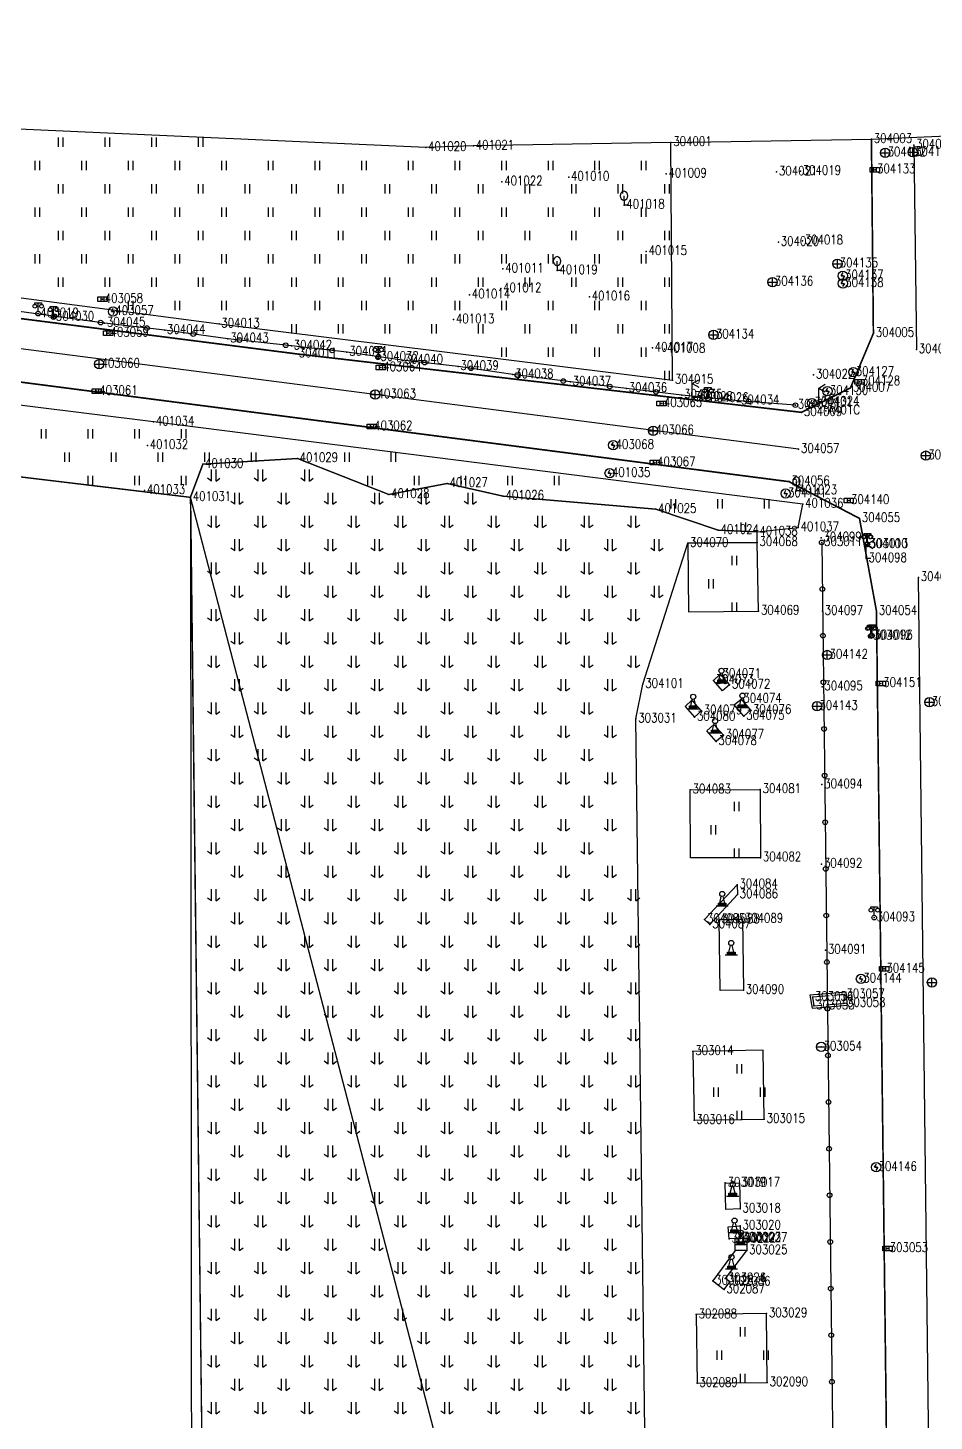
# Model space of a CAD drawing. Extents: x 871 to 1485, y 1110 to 1501.
# Drawn here: x 1116.9 to 1214, y 1312.8 to 1462.2 of the extents above; entities that cross this region are included whole.
import ezdxf

# ---------------------------------------------------------------- set-up
doc = ezdxf.new("R2010")
doc.units = 0
doc.header["$LTSCALE"] = 0.5
doc.header["$PDSIZE"] = 0.2
doc.linetypes.add('X16', pattern=[4.5, 3.5, -1])
doc.layers.get('0').update_dxf_attribs({"linetype": 'CONTINUOUS'})
doc.layers.add('ASSIST', color=7, linetype='CONTINUOUS', plot=False)
for name, color, linetype in [('DLDW', 11, 'CONTINUOUS'), ('DLSS', 4, 'CONTINUOUS'), ('GXYZ', 2, 'CONTINUOUS'), ('JMD', 6, 'CONTINUOUS'), ('ZBTZ', 3, 'CONTINUOUS'), ('ZDH', 1, 'CONTINUOUS')]:
    doc.layers.add(name, color=color, linetype=linetype)
doc.styles.add('HZ', font='rs.shx', dxfattribs={"width": 0.8, "bigfont": 'hztxt.shx'})
doc.linetypes.add('1161', pattern='A,0,[149,AAA.SHX,S=0.15,R=0,X=0,Y=0],-1.6', length=1.6)
doc.linetypes.add('443', pattern='A,5,[169,AAA.SHX,S=0.83,R=0,X=0,Y=0],5', length=10)
doc.linetypes.add('7341', pattern='A,1e-10,[170,AAA.SHX,S=1,R=0,X=0,Y=0],2', length=2)
doc.linetypes.add('7343', pattern='A,1e-10,[171,AAA.SHX,S=1,R=0,X=0,Y=0],2', length=2)

# ---------------------------------------------------------------- blocks, each defined once
blk = doc.blocks.new('gc097')
for p, q in [((-0.7, 2), (-0.7, 2.3)), ((-0.7, 2.3), (0.7, 2.3)), ((0, 0.5), (0, 2.3)), ((0.7, 2.3), (0.7, 2))]:
    blk.add_line(p, q)
for centre, radius in [((-0.7, 1.6), 0.4), ((0, 0), 0.5), ((0.73, 1.6), 0.4)]:
    blk.add_circle(centre, radius)
blk = doc.blocks.new('gc143')
for p, q in [((0, 1), (0, 2)), ((0, 1), (0, 0)), ((1, 0), (0, 0))]:
    blk.add_line(p, q)
for centre, start, end in [((0.225, 2), 102.68038, 257.31962), ((-0.225, 2), 282.68038, 77.31962)]:
    blk.add_arc(centre, 1.025, start, end)
blk = doc.blocks.new('gc052')
for p, q in [((0, 3), (1.39, 3.8)), ((0, 3), (1.39, 2.2)), ((0, 0), (0, 3)), ((1, 0), (0, 0))]:
    blk.add_line(p, q)
blk = doc.blocks.new('gc042')
blk.add_line((-1, 0), (1, 0))
blk.add_circle((0, 0), 1)
blk = doc.blocks.new('gc041')
for p, q in [((-1, 0.5), (1, 0.5)), ((-1, -0.5), (-1, 0.5)), ((-0.33, 0.5), (-0.33, -0.5)), ((0.33, 0.5), (0.33, -0.5)), ((1, 0.5), (1, -0.5)), ((1, -0.5), (-1, -0.5))]:
    blk.add_line(p, q)
blk = doc.blocks.new('gc043')
for p, q in [((-1, 0), (1, 0)), ((0, -1), (0, 1))]:
    blk.add_line(p, q)
blk.add_circle((0, 0), 1)
blk = doc.blocks.new('gc050')
for p, q in [((-0.35, 0), (0.05, 0.69)), ((-0.35, 0), (0.35, 0)), ((0.35, 0), (-0.06, -0.69))]:
    blk.add_line(p, q)
blk.add_circle((0, 0), 1)
blk = doc.blocks.new('gc170')
at = {"linetype": 'Continuous'}
blk.add_circle((0, 0), 0.5, dxfattribs=at)
blk = doc.blocks.new('gc323')
at = {"flags": 128}
for points in [[(-0.5, 0), (-0.5, 2)], [(0.5, 0), (0.5, 2)]]:
    blk.add_lwpolyline(points, dxfattribs=at)
blk = doc.blocks.new('gc212')
for p, q in [((-0.5, 0), (-1.31, 0.59)), ((-0.5, 0), (-0.5, 2.5)), ((0.5, 0), (0.5, 2.5)), ((0.5, 0), (1.3, 0.6))]:
    blk.add_line(p, q)
blk = doc.blocks.new('*U35')
at = {"linetype": 'Continuous'}
for points in [[(0, 0.3), (0.8, 0.6), (-0.8, 0.6)], [(0, 0.3), (-0.8, 0.6), (-0.8, 0)], [(0, 0.3), (-0.8, 0), (0.8, 0)], [(0, 0.3), (0.8, 0), (0.8, 0.6)]]:
    blk.add_solid(points, dxfattribs=at)
blk = doc.blocks.new('gc107')
for points in [[(-1.3, 0), (-0.8, 0), (0.8, 0), (1.3, 0)], [(-0.8, 0), (-0.8, 0.6), (0.8, 0.6), (0.8, 0)], [(-0.55, 0.6), (-0.2, 2)], [(0.55, 0.6), (0.2, 2)]]:
    blk.add_lwpolyline(points)
blk.add_circle((0, 2.55), 0.55)
at = {"linetype": 'Continuous'}
blk.add_blockref('*U35', (0, 0), dxfattribs=at)

msp = doc.modelspace()

# ---------------------------------------------------------------- linework, layer by layer
at = {"linetype": 'Continuous'}
for p, q in [((1207.32, 1450.23, 10.33), (1216.24, 1450.65, 10.31)), ((1185.83, 1449.9, 10.7), (1207.32, 1450.23, 10.33)), ((1211.85, 1449.62, 10.38), (1212.14, 1427.7, 10.44)), ((1199.52, 1417, 10.38), (1020.01, 1440.18)), ((1214.6, 1212.3, 9.02), (1212.36, 1403.27, 10.34))]:
    msp.add_line(p, q, dxfattribs=at)
at = {"linetype": 'Continuous', "flags": 128}
msp.add_lwpolyline([(1134.33, 1411.85), (1134.46, 1294.15), (1144.22, 1294.88), (1155.82, 1299.01), (1164.7, 1295.4)], close=True, dxfattribs=at)
at = {"layer": 'ASSIST', "linetype": 'Continuous'}
msp.add_line((1202, 1407.02, 10.46), (1204.31, 1215.76, 9.16), dxfattribs=at)
at = {"layer": 'ASSIST', "linetype": 'Continuous', "elevation": 10.55, "flags": 128}
msp.add_lwpolyline([(1199.17, 1421.73), (1193.09, 1422.21), (1186.99, 1422.82), (1181.06, 1423.52), (1175.05, 1424.23), (1168.88, 1425.02), (1163.02, 1425.88), (1157.04, 1426.57), (1151.1, 1427.42), (1145.15, 1428.09), (1138.35, 1428.85), (1131.57, 1429.77), (1125.13, 1430.53), (1021.07, 1444.73), (978.18, 1453.89)], dxfattribs=at)
at = {"layer": 'DLDW', "linetype": 'Continuous', "flags": 128}
for points, elevation in [([(1190.38, 1392.21), (1191.12, 1392.88), (1192.12, 1391.74), (1191.37, 1391.09)], 10.33), ([(1188.37, 1388.3), (1189.1, 1388.97), (1188.08, 1390.09), (1187.35, 1389.42)], 9.46), ([(1193.34, 1390.22), (1194.37, 1389.02), (1193.65, 1388.4), (1192.62, 1389.59)], 10.3), ([(1191.45, 1386.36), (1190.68, 1385.68), (1189.67, 1386.82), (1190.44, 1387.5)], 10.27), ([(1192.92, 1370.32), (1192.95, 1369.26), (1190.01, 1366.05), (1189.44, 1366.59)], 10.14), ([(1190.99, 1366.58), (1193.5, 1366.63), (1193.6, 1359.01), (1191.1, 1358.97)], 10.11), ([(1191.65, 1338.35), (1193.17, 1338.34), (1193.25, 1335.56), (1191.73, 1335.52)], 9.95), ([(1193.25, 1333.74), (1193.27, 1332.43), (1192.08, 1332.35), (1191.98, 1333.65)], 9.93), ([(1192.7, 1332.37), (1193.95, 1332.43), (1193.96, 1331.1), (1192.71, 1331.09)], 9.95), ([(1193.96, 1331.1), (1192.7, 1331.1), (1190.32, 1327.84), (1191.53, 1326.91), (1192.14, 1327.74), (1191.67, 1328.1), (1193.96, 1331.1)], 9.91)]:
    msp.add_lwpolyline(points, close=True, dxfattribs=dict(at, elevation=elevation))
at = {"layer": 'DLSS', "linetype": 'Continuous', "const_width": 0.175, "flags": 128}
msp.add_lwpolyline([(975.39, 1453.44), (1020.8, 1443.92), (1099.29, 1433.17), (1145.69, 1427.23), (1199.83, 1420.96), (1205.07, 1423.58), (1207.53, 1429.43), (1207.32, 1450.23)], dxfattribs=at)
at = {"layer": 'DLSS', "linetype": 'Continuous', "const_width": 0.175, "elevation": 8.66, "flags": 128}
msp.add_lwpolyline([(1194.7, 1204.02), (1201.52, 1204.92), (1205.21, 1207.04), (1207.44, 1209.31), (1209.56, 1213.6), (1210.06, 1217.59), (1207.86, 1399.65), (1206.04, 1409.59), (1198.49, 1413.53), (1019.16, 1436.77), (975.6, 1446.48)], dxfattribs=at)
at = {"layer": 'GXYZ', "linetype": '7341', "elevation": 10.07, "flags": 128}
msp.add_lwpolyline([(1200.72, 1358.49), (1200.95, 1357.08), (1204.74, 1357.39), (1204.61, 1358.81)], close=True, dxfattribs=at)
at = {"layer": 'GXYZ', "linetype": '7343', "elevation": 10.07, "flags": 128}
msp.add_lwpolyline([(1200.72, 1358.49), (1200.95, 1357.08), (1204.74, 1357.39), (1204.61, 1358.81)], close=True, dxfattribs=at)
at = {"layer": 'GXYZ', "linetype": 'X16', "elevation": 10.07, "flags": 128}
msp.add_lwpolyline([(1201.01, 1358.26), (1201.16, 1357.35), (1204.46, 1357.62), (1204.38, 1358.54)], close=True, dxfattribs=at)
at = {"layer": 'JMD', "linetype": '443', "const_width": 0.15, "flags": 128}
msp.add_lwpolyline([(1018.61, 1422.27), (1081.65, 1415.28), (1081.96, 1418.14), (1134.33, 1411.85), (1135.6, 1306.95), (1135.12, 1302.93), (1134.5, 1295.97), (1134.46, 1294.15), (1134.38, 1289.02), (1013.46, 1281.42), (1013.74, 1298.84), (1014.26, 1308.48), (1011.58, 1356.14), (1013.26, 1381.34), (1018.61, 1422.27)], close=True, dxfattribs=at)
at = {"layer": 'ZBTZ', "linetype": '1161', "flags": 128}
msp.add_lwpolyline([(975.44, 1455.93), (1020.79, 1446.1), (1100.1, 1435.34), (1137.39, 1430.45), (1186.01, 1424.42), (1185.83, 1449.9), (1164.66, 1449.52), (1159.55, 1449.37), (1041.31, 1454.68), (1021.75, 1456.03), (999.78, 1459.04), (976.8, 1462.18)], close=True, dxfattribs=at)
for points, elevation in [([(1195.06, 1408.15), (1199.48, 1408.6), (1199.96, 1411.13), (1130.38, 1419.93), (1096.14, 1424.2), (1020.28, 1434.36), (1018.61, 1422.27), (1081.65, 1415.28), (1081.96, 1418.14), (1134.33, 1411.85), (1135.64, 1415.4), (1145.79, 1416.02), (1155.59, 1412.15), (1161.85, 1413.34), (1167.86, 1411.98), (1184.2, 1410.57), (1190.9, 1408.33)], 10.43), ([(1195.23, 1399.66), (1195.07, 1407.02), (1187.63, 1406.93), (1187.71, 1399.58)], 10.41), ([(1187.9, 1380.49), (1195.41, 1380.53), (1195.43, 1373.22), (1187.93, 1373.2)], 10.22), ([(1188.19, 1352.45), (1188.31, 1345.07), (1195.84, 1345.18), (1195.73, 1352.57)], 10.03), ([(1188.55, 1324.23), (1188.63, 1316.87), (1196.16, 1316.96), (1196.08, 1324.35)], 9.89)]:
    msp.add_lwpolyline(points, close=True, dxfattribs=dict(at, elevation=elevation))
at = {"layer": 'ZBTZ', "linetype": 'Continuous', "elevation": 10.43, "flags": 128}
msp.add_lwpolyline([(1195.06, 1408.15), (1190.9, 1408.33), (1184.2, 1410.57), (1167.86, 1411.98), (1161.85, 1413.34), (1155.59, 1412.15), (1145.79, 1416.02), (1135.64, 1415.4), (1134.33, 1411.85), (1135.6, 1306.95), (1151.52, 1304.44), (1156.92, 1303.17), (1166.73, 1299.69), (1183.32, 1286.1), (1183.08, 1308.97), (1182.08, 1388.1), (1182.83, 1391.82), (1187.63, 1406.93), (1195.07, 1407.02), (1195.06, 1408.15)], close=True, dxfattribs=at)
at = {"layer": 'ZDH', "linetype": 'Continuous'}
for p in [(1159.55, 1449.37, 15.89), (1164.66, 1449.52, 14.06), (1185.83, 1449.9, 10.7), (1207.32, 1450.23, 10.33), (1211.85, 1449.62, 10.38), (1208.8, 1448.78, 10.35), (1211.75, 1448.84, 10.35), (1174.87, 1446.17, 10.92), (1185.31, 1446.52, 10.71), (1197.16, 1446.74, 10.5), (1199.7, 1446.82, 10.51), (1207.67, 1446.97, 10.32), (1167.71, 1445.69, 12.62), (1180.8, 1443.18, 10.88), (1197.35, 1439.19, 10.53), (1199.92, 1439.36, 10.49), (1183.19, 1438.2, 10.76), (1167.82, 1436.33, 11.06), (1173.62, 1436.16, 11.55), (1203.67, 1436.89, 10.48), (1204.25, 1435.6, 10.48), (1167.59, 1434.23, 11.11), (1196.72, 1434.92, 10.56), (1204.26, 1434.78, 10.47), (1124.89, 1433.08, 10.66), (1164.24, 1433.57, 11.16), (1177.09, 1433.34, 10.77), (1118, 1431.54, 10.78), (1119.65, 1431.17, 10.69), (1126.03, 1431.77, 10.69), (1125.13, 1430.53, 10.67), (1125.51, 1429.46, 10.51), (1131.57, 1429.77, 10.66), (1137.39, 1430.45, 10.62), (1162.54, 1430.9, 10.56), (1207.53, 1429.43, 10.31), (1138.35, 1428.85, 9.7), (1145.15, 1428.09, 9.56), (1190.4, 1429.26, 10.6), (1145.69, 1427.23, 10.44), (1151.1, 1427.42, 10.6), (1154.44, 1426.86, 10.58), (1157.04, 1426.57, 9.64), (1183.84, 1427.88, 10.64), (1185.15, 1427.74, 10.57), (1212.14, 1427.7, 10.44), (1124.55, 1426.13, 10.56), (1154.74, 1425.77, 10.4), (1163.02, 1425.88, 10.56), (1168.88, 1425.02, 10.57), (1201.12, 1424.97, 10.49), (1205.39, 1425.27, 10.36), (1175.05, 1424.23, 10.53), (1181.06, 1423.52, 10.55), (1186.01, 1424.42, 10.53), (1205.07, 1423.58, 10.27), (1206.04, 1424.24, 10.31), (1124.3, 1423.23, 10.52), (1154.14, 1422.87, 10.46), (1186.99, 1422.82, 9.4), (1188.11, 1422.56, 10.59), (1189.79, 1422.46, 10.53), (1193.09, 1422.21, 10.54), (1200.95, 1421.96, 10.52), (1201.67, 1422.07, 10.52), (1202.61, 1423.22, 10.51), (1184.82, 1421.92, 10.37), (1199.17, 1421.73, 10.55), (1199.83, 1420.96, 10.37), (1202.45, 1421.14, -20.46), (1202.45, 1421.12, 10.35), (1130.38, 1419.93, 10.64), (1153.77, 1419.44, 10.41), (1183.93, 1418.99, 10.39), (1129.72, 1417.42, 10.85), (1145.79, 1416.02, 10.75), (1179.65, 1417.43, 10.51), (1199.52, 1417, 10.38), (1213.16, 1416.32, 10.54), (1135.64, 1415.4, 11.15), (1184.1, 1415.57, 10.34), (1161.85, 1413.34, 10.91), (1179.26, 1414.44, 10.54), (1198.49, 1413.53, 10.32), (1129.41, 1412.58, 11.35), (1134.33, 1411.85, 11.23), (1155.59, 1412.15, 11.12), (1167.86, 1411.98, 11.11), (1198.13, 1412.26, 10.49), (1199.28, 1412.56, 10.45), (1204.88, 1411.52, 10.3), (1184.2, 1410.57, 10.61), (1199.96, 1411.13, 10.43), (1199.48, 1408.6, 10.44), (1206.04, 1409.59, 10.32), (1190.9, 1408.33, 10.48), (1195.06, 1408.15, 10.48), (1201.92, 1407.52, 10.45), (1202, 1407.02, 10.46), (1187.63, 1406.93, 10.48), (1195.07, 1407.02, 10.47), (1206.82, 1406.8, 10.44), (1206.9, 1406.81, 10.43), (1206.76, 1405.28, 10.44), (1212.36, 1403.27, 10.34), (1195.23, 1399.66, 10.41), (1202.06, 1399.63, 10.36), (1207.86, 1399.65, 10.23), (1207.24, 1396.98, 10.32), (1207.39, 1397.02, 10.35), (1202.58, 1394.95, 10.45), (1190.38, 1392.21, 10.33), (1191.12, 1392.88, 10.34), (1182.83, 1391.82, 10.36), (1192.12, 1391.74, 10.32), (1202.03, 1391.53, 10.32), (1208.33, 1391.9, 10.14), (1193.34, 1390.22, 10.3), (1201.49, 1389.45, 10.32), (1213.54, 1389.88, 10.21), (1182.08, 1388.1, 10.3), (1188.37, 1388.3, 9.46), (1189.1, 1388.97, 10.3), (1193.65, 1388.4, 10.27), (1194.37, 1389.02, 10.27), (1191.45, 1386.36, 10.27), (1190.68, 1385.68, 10.27), (1187.9, 1380.49, 10.22), (1195.41, 1380.53, 10.21), (1202.01, 1381.05, 10.25), (1195.43, 1373.22, 10.19), (1201.98, 1372.54, 10.2), (1192.92, 1370.32, 10.14), (1192.95, 1369.26, 10.12), (1207.62, 1366.79, 10.08), (1189.44, 1366.59, 10.09), (1190.01, 1366.05, 10.09), (1190.99, 1366.58, 10.11), (1193.5, 1366.63, 10.12), (1202.41, 1363.32, 10.11), (1208.67, 1361.29, 9.94), (1206.2, 1360.22, 10.09), (1213.81, 1359.85, 10.02), (1193.6, 1359.01, 10.07), (1201.01, 1358.26, 10.07), (1204.38, 1358.54, 10.05), (1201.16, 1357.35, 10.06), (1204.46, 1357.62, 10.03), (1188.19, 1352.45, 10.03), (1201.94, 1352.93, 10.05), (1188.31, 1345.07, 10.01), (1195.84, 1345.18, 9.99), (1207.83, 1340.03, 9.95), (1191.65, 1338.35, 9.95), (1193.17, 1338.34, 9.96), (1193.25, 1335.56, 9.94), (1192.08, 1332.35, 9.91), (1192.7, 1332.37, 9.95), (1193.25, 1333.74, 9.93), (1193.27, 1332.43, 9.94), (1193.95, 1332.43, 9.92), (1193.96, 1331.1, 9.91), (1209.03, 1331.32, 9.73), (1191.66, 1328.11, 9.88), (1191.67, 1328.1, 9.88), (1190.32, 1327.84, 9.9), (1191.53, 1326.91, 9.9), (1192.14, 1327.74, 9.9), (1188.55, 1324.23, 9.89), (1196.08, 1324.35, 9.89), (1188.63, 1316.87, 9.87), (1196.16, 1316.96, 9.88)]:
    msp.add_point(p, dxfattribs=at)

# ---------------------------------------------------------------- block references
at = {"layer": 'DLDW', "linetype": 'Continuous', "xscale": 0.5, "yscale": 0.5}
for name, p in [('gc097', (1118, 1431.54, 10.78)), ('gc097', (1119.65, 1431.17, 10.69)), ('gc097', (1154.44, 1426.86, 10.58)), ('gc097', (1189.79, 1422.46, 10.53)), ('gc097', (1206.82, 1406.8, 10.44)), ('gc097', (1206.9, 1406.81, 10.43)), ('gc097', (1207.24, 1396.98, 10.32)), ('gc097', (1207.39, 1397.02, 10.35)), ('gc107', (1191.25, 1391.98)), ('gc107', (1188.22, 1389.19)), ('gc107', (1193.49, 1389.31)), ('gc107', (1190.56, 1386.59)), ('gc107', (1191.33, 1368.06)), ('gc097', (1207.62, 1366.79, 10.08)), ('gc107', (1192.3, 1362.8)), ('gc107', (1192.45, 1336.94)), ('gc107', (1192.65, 1333.04)), ('gc107', (1193.33, 1331.74)), ('gc107', (1192.32, 1329.13))]:
    msp.add_blockref(name, p, dxfattribs=at)
at = {"layer": 'DLSS', "linetype": 'Continuous', "xscale": 0.5, "yscale": 0.5}
for p in [(1188.11, 1422.56, 10.59), (1201.67, 1422.07, 10.52), (1206.76, 1405.28, 10.44)]:
    msp.add_blockref('gc052', p, dxfattribs=at)
at = {"layer": 'GXYZ', "linetype": 'Continuous', "xscale": 0.5, "yscale": 0.5}
for name, p in [('gc043', (1208.8, 1448.78, 10.35)), ('gc043', (1211.75, 1448.84, 10.35)), ('gc041', (1207.67, 1446.97, 10.32)), ('gc043', (1203.67, 1436.89, 10.48)), ('gc043', (1196.72, 1434.92, 10.56)), ('gc050', (1204.25, 1435.6, 10.48)), ('gc050', (1204.26, 1434.78, 10.47)), ('gc041', (1124.89, 1433.08, 10.66)), ('gc050', (1126.03, 1431.77, 10.69)), ('gc041', (1125.51, 1429.46, 10.51)), ('gc043', (1190.4, 1429.26, 10.6)), ('gc043', (1124.55, 1426.13, 10.56)), ('gc041', (1154.74, 1425.77, 10.4)), ('gc050', (1205.39, 1425.27, 10.36)), ('gc041', (1124.3, 1423.23, 10.52)), ('gc050', (1202.61, 1423.22, 10.51)), ('gc041', (1206.04, 1424.24, 10.31)), ('gc043', (1154.14, 1422.87, 10.46)), ('gc041', (1184.82, 1421.92, 10.37)), ('gc050', (1200.95, 1421.96, 10.52)), ('gc041', (1153.77, 1419.44, 10.41)), ('gc043', (1183.93, 1418.99, 10.39)), ('gc050', (1179.65, 1417.43, 10.51)), ('gc043', (1213.16, 1416.32, 10.54)), ('gc050', (1179.26, 1414.44, 10.54)), ('gc041', (1184.1, 1415.57, 10.34)), ('gc050', (1198.13, 1412.26, 10.49)), ('gc041', (1204.88, 1411.52, 10.3)), ('gc043', (1202.58, 1394.95, 10.45)), ('gc041', (1208.33, 1391.9, 10.14)), ('gc043', (1201.49, 1389.45, 10.32)), ('gc043', (1213.54, 1389.88, 10.21)), ('gc050', (1206.2, 1360.22, 10.09)), ('gc041', (1208.67, 1361.29, 9.94)), ('gc043', (1213.81, 1359.85, 10.02)), ('gc042', (1201.94, 1352.93, 10.05)), ('gc050', (1207.83, 1340.03, 9.95)), ('gc041', (1209.03, 1331.32, 9.73))]:
    msp.add_blockref(name, p, dxfattribs=at)
at = {"layer": 'ZBTZ', "linetype": 'Continuous', "xscale": 0.5, "yscale": 0.5}
for name, p in [('gc323', (1120.44, 1449.42)), ('gc323', (1125.44, 1449.42)), ('gc323', (1130.44, 1449.42)), ('gc323', (1135.44, 1449.42)), ('gc323', (1117.94, 1446.92)), ('gc323', (1122.94, 1446.92)), ('gc323', (1127.94, 1446.92)), ('gc323', (1132.94, 1446.92)), ('gc323', (1137.94, 1446.92)), ('gc323', (1142.94, 1446.92)), ('gc323', (1147.94, 1446.92)), ('gc323', (1152.94, 1446.92)), ('gc323', (1157.94, 1446.92)), ('gc323', (1162.94, 1446.92)), ('gc323', (1167.94, 1446.92)), ('gc323', (1172.94, 1446.92)), ('gc323', (1177.94, 1446.92)), ('gc323', (1182.94, 1446.92)), ('gc323', (1120.44, 1444.42)), ('gc323', (1125.44, 1444.42)), ('gc323', (1130.44, 1444.42)), ('gc323', (1135.44, 1444.42)), ('gc323', (1140.44, 1444.42)), ('gc323', (1145.44, 1444.42)), ('gc323', (1150.44, 1444.42)), ('gc323', (1155.44, 1444.42)), ('gc323', (1160.44, 1444.42)), ('gc323', (1165.44, 1444.42)), ('gc323', (1170.44, 1444.42)), ('gc323', (1175.44, 1444.42)), ('gc323', (1180.44, 1444.42)), ('gc143', (1180.8, 1443.18, 10.88)), ('gc323', (1185.44, 1444.42)), ('gc323', (1117.94, 1441.92)), ('gc323', (1122.94, 1441.92)), ('gc323', (1127.94, 1441.92)), ('gc323', (1132.94, 1441.92)), ('gc323', (1137.94, 1441.92)), ('gc323', (1142.94, 1441.92)), ('gc323', (1147.94, 1441.92)), ('gc323', (1152.94, 1441.92)), ('gc323', (1157.94, 1441.92)), ('gc323', (1162.94, 1441.92)), ('gc323', (1167.94, 1441.92)), ('gc323', (1172.94, 1441.92)), ('gc323', (1177.94, 1441.92)), ('gc323', (1182.94, 1441.92)), ('gc323', (1120.44, 1439.42)), ('gc323', (1125.44, 1439.42)), ('gc323', (1130.44, 1439.42)), ('gc323', (1135.44, 1439.42)), ('gc323', (1140.44, 1439.42)), ('gc323', (1145.44, 1439.42)), ('gc323', (1150.44, 1439.42)), ('gc323', (1155.44, 1439.42)), ('gc323', (1160.44, 1439.42)), ('gc323', (1165.44, 1439.42)), ('gc323', (1170.44, 1439.42)), ('gc323', (1175.44, 1439.42)), ('gc323', (1180.44, 1439.42)), ('gc323', (1185.44, 1439.42)), ('gc323', (1117.94, 1436.92)), ('gc323', (1122.94, 1436.92)), ('gc323', (1127.94, 1436.92)), ('gc323', (1132.94, 1436.92)), ('gc323', (1137.94, 1436.92)), ('gc323', (1142.94, 1436.92)), ('gc323', (1147.94, 1436.92)), ('gc323', (1152.94, 1436.92)), ('gc323', (1157.94, 1436.92)), ('gc323', (1162.94, 1436.92)), ('gc323', (1167.94, 1436.92)), ('gc323', (1172.94, 1436.92)), ('gc143', (1173.62, 1436.16, 11.55)), ('gc323', (1177.94, 1436.92)), ('gc323', (1182.94, 1436.92)), ('gc323', (1120.44, 1434.42)), ('gc323', (1125.44, 1434.42)), ('gc323', (1130.44, 1434.42)), ('gc323', (1135.44, 1434.42)), ('gc323', (1140.44, 1434.42)), ('gc323', (1145.44, 1434.42)), ('gc323', (1150.44, 1434.42)), ('gc323', (1155.44, 1434.42)), ('gc323', (1160.44, 1434.42)), ('gc323', (1165.44, 1434.42)), ('gc323', (1170.44, 1434.42)), ('gc323', (1175.44, 1434.42)), ('gc323', (1180.44, 1434.42)), ('gc323', (1185.44, 1434.42)), ('gc323', (1127.94, 1431.92)), ('gc323', (1132.94, 1431.92)), ('gc323', (1137.94, 1431.92)), ('gc323', (1142.94, 1431.92)), ('gc323', (1147.94, 1431.92)), ('gc323', (1152.94, 1431.92)), ('gc323', (1157.94, 1431.92)), ('gc323', (1162.94, 1431.92)), ('gc323', (1167.94, 1431.92)), ('gc323', (1172.94, 1431.92)), ('gc323', (1177.94, 1431.92)), ('gc323', (1182.94, 1431.92)), ('gc323', (1145.44, 1429.42)), ('gc323', (1150.44, 1429.42)), ('gc323', (1155.44, 1429.42)), ('gc323', (1160.44, 1429.42)), ('gc323', (1165.44, 1429.42)), ('gc323', (1170.44, 1429.42)), ('gc323', (1175.44, 1429.42)), ('gc323', (1180.44, 1429.42)), ('gc323', (1185.44, 1429.42)), ('gc323', (1167.94, 1426.92)), ('gc323', (1172.94, 1426.92)), ('gc323', (1177.94, 1426.92)), ('gc323', (1182.94, 1426.92)), ('gc323', (1185.44, 1424.42)), ('gc323', (1118.61, 1418.15)), ('gc323', (1123.61, 1418.15)), ('gc323', (1128.61, 1418.15)), ('gc323', (1133.61, 1418.15)), ('gc323', (1121.11, 1415.65)), ('gc323', (1126.11, 1415.65)), ('gc323', (1131.11, 1415.65)), ('gc323', (1136.11, 1415.65)), ('gc323', (1141.11, 1415.65)), ('gc323', (1151.11, 1415.65)), ('gc323', (1156.11, 1415.65)), ('gc212', (1136.83, 1413.6)), ('gc212', (1141.83, 1413.6)), ('gc212', (1146.83, 1413.6)), ('gc323', (1123.61, 1413.15)), ('gc323', (1128.61, 1413.15)), ('gc323', (1133.61, 1413.15)), ('gc323', (1153.61, 1413.15)), ('gc323', (1158.61, 1413.15)), ('gc323', (1163.61, 1413.15)), ('gc323', (1168.61, 1413.15)), ('gc323', (1173.61, 1413.15)), ('gc143', (1199.28, 1412.56, 10.45)), ('gc212', (1139.33, 1411.1)), ('gc212', (1144.33, 1411.1)), ('gc212', (1149.33, 1411.1)), ('gc212', (1154.33, 1411.1)), ('gc212', (1159.33, 1411.1)), ('gc212', (1164.33, 1411.1)), ('gc323', (1186.11, 1410.65)), ('gc323', (1191.11, 1410.65)), ('gc323', (1196.11, 1410.65)), ('gc212', (1136.83, 1408.6)), ('gc212', (1141.83, 1408.6)), ('gc212', (1146.83, 1408.6)), ('gc212', (1151.83, 1408.6)), ('gc212', (1156.83, 1408.6)), ('gc212', (1161.83, 1408.6)), ('gc212', (1166.83, 1408.6)), ('gc212', (1171.83, 1408.6)), ('gc212', (1176.83, 1408.6)), ('gc212', (1181.83, 1408.6)), ('gc323', (1193.61, 1408.15)), ('gc212', (1139.33, 1406.1)), ('gc212', (1144.33, 1406.1)), ('gc212', (1149.33, 1406.1)), ('gc212', (1154.33, 1406.1)), ('gc212', (1159.33, 1406.1)), ('gc212', (1164.33, 1406.1)), ('gc212', (1169.33, 1406.1)), ('gc212', (1174.33, 1406.1)), ('gc212', (1179.33, 1406.1)), ('gc212', (1184.33, 1406.1)), ('gc323', (1192.63, 1404.58)), ('gc212', (1136.83, 1403.6)), ('gc212', (1141.83, 1403.6)), ('gc212', (1146.83, 1403.6)), ('gc212', (1151.83, 1403.6)), ('gc212', (1156.83, 1403.6)), ('gc212', (1161.83, 1403.6)), ('gc212', (1166.83, 1403.6)), ('gc212', (1171.83, 1403.6)), ('gc212', (1176.83, 1403.6)), ('gc212', (1181.83, 1403.6)), ('gc323', (1190.13, 1402.08)), ('gc212', (1139.33, 1401.1)), ('gc212', (1144.33, 1401.1)), ('gc212', (1149.33, 1401.1)), ('gc212', (1154.33, 1401.1)), ('gc212', (1159.33, 1401.1)), ('gc212', (1164.33, 1401.1)), ('gc212', (1169.33, 1401.1)), ('gc212', (1174.33, 1401.1)), ('gc212', (1179.33, 1401.1)), ('gc212', (1184.33, 1401.1)), ('gc212', (1136.83, 1398.6)), ('gc212', (1141.83, 1398.6)), ('gc212', (1146.83, 1398.6)), ('gc212', (1151.83, 1398.6)), ('gc212', (1156.83, 1398.6)), ('gc212', (1161.83, 1398.6)), ('gc212', (1166.83, 1398.6)), ('gc212', (1171.83, 1398.6)), ('gc212', (1176.83, 1398.6)), ('gc212', (1181.83, 1398.6)), ('gc323', (1192.63, 1399.58)), ('gc212', (1139.33, 1396.1)), ('gc212', (1144.33, 1396.1)), ('gc212', (1149.33, 1396.1)), ('gc212', (1154.33, 1396.1)), ('gc212', (1159.33, 1396.1)), ('gc212', (1164.33, 1396.1)), ('gc212', (1169.33, 1396.1)), ('gc212', (1174.33, 1396.1)), ('gc212', (1179.33, 1396.1)), ('gc212', (1136.83, 1393.6)), ('gc212', (1141.83, 1393.6)), ('gc212', (1146.83, 1393.6)), ('gc212', (1151.83, 1393.6)), ('gc212', (1156.83, 1393.6)), ('gc212', (1161.83, 1393.6)), ('gc212', (1166.83, 1393.6)), ('gc212', (1171.83, 1393.6)), ('gc212', (1176.83, 1393.6)), ('gc212', (1181.83, 1393.6)), ('gc212', (1139.33, 1391.1)), ('gc212', (1144.33, 1391.1)), ('gc212', (1149.33, 1391.1)), ('gc212', (1154.33, 1391.1)), ('gc212', (1159.33, 1391.1)), ('gc212', (1164.33, 1391.1)), ('gc212', (1169.33, 1391.1)), ('gc212', (1174.33, 1391.1)), ('gc212', (1179.33, 1391.1)), ('gc212', (1136.83, 1388.6)), ('gc212', (1141.83, 1388.6)), ('gc212', (1146.83, 1388.6)), ('gc212', (1151.83, 1388.6)), ('gc212', (1156.83, 1388.6)), ('gc212', (1161.83, 1388.6)), ('gc212', (1166.83, 1388.6)), ('gc212', (1171.83, 1388.6)), ('gc212', (1176.83, 1388.6)), ('gc212', (1139.33, 1386.1)), ('gc212', (1144.33, 1386.1)), ('gc212', (1149.33, 1386.1)), ('gc212', (1154.33, 1386.1)), ('gc212', (1159.33, 1386.1)), ('gc212', (1164.33, 1386.1)), ('gc212', (1169.33, 1386.1)), ('gc212', (1174.33, 1386.1)), ('gc212', (1179.33, 1386.1)), ('gc212', (1136.83, 1383.6)), ('gc212', (1141.83, 1383.6)), ('gc212', (1146.83, 1383.6)), ('gc212', (1151.83, 1383.6)), ('gc212', (1156.83, 1383.6)), ('gc212', (1161.83, 1383.6)), ('gc212', (1166.83, 1383.6)), ('gc212', (1171.83, 1383.6)), ('gc212', (1176.83, 1383.6)), ('gc212', (1139.33, 1381.1)), ('gc212', (1144.33, 1381.1)), ('gc212', (1149.33, 1381.1)), ('gc212', (1154.33, 1381.1)), ('gc212', (1159.33, 1381.1)), ('gc212', (1164.33, 1381.1)), ('gc212', (1169.33, 1381.1)), ('gc212', (1174.33, 1381.1)), ('gc212', (1179.33, 1381.1)), ('gc212', (1136.83, 1378.6)), ('gc212', (1141.83, 1378.6)), ('gc212', (1146.83, 1378.6)), ('gc212', (1151.83, 1378.6)), ('gc212', (1156.83, 1378.6)), ('gc212', (1161.83, 1378.6)), ('gc212', (1166.83, 1378.6)), ('gc212', (1171.83, 1378.6)), ('gc212', (1176.83, 1378.6)), ('gc323', (1192.9, 1378.2)), ('gc212', (1139.33, 1376.1)), ('gc212', (1144.33, 1376.1)), ('gc212', (1149.33, 1376.1)), ('gc212', (1154.33, 1376.1)), ('gc212', (1159.33, 1376.1)), ('gc212', (1164.33, 1376.1)), ('gc212', (1169.33, 1376.1)), ('gc212', (1174.33, 1376.1)), ('gc212', (1179.33, 1376.1)), ('gc323', (1190.4, 1375.7)), ('gc212', (1136.83, 1373.6)), ('gc212', (1141.83, 1373.6)), ('gc212', (1146.83, 1373.6)), ('gc212', (1151.83, 1373.6)), ('gc212', (1156.83, 1373.6)), ('gc212', (1161.83, 1373.6)), ('gc212', (1166.83, 1373.6)), ('gc212', (1171.83, 1373.6)), ('gc212', (1176.83, 1373.6)), ('gc323', (1192.9, 1373.2)), ('gc212', (1139.33, 1371.1)), ('gc212', (1144.33, 1371.1)), ('gc212', (1149.33, 1371.1)), ('gc212', (1154.33, 1371.1)), ('gc212', (1159.33, 1371.1)), ('gc212', (1164.33, 1371.1)), ('gc212', (1169.33, 1371.1)), ('gc212', (1174.33, 1371.1)), ('gc212', (1179.33, 1371.1)), ('gc212', (1136.83, 1368.6)), ('gc212', (1141.83, 1368.6)), ('gc212', (1146.83, 1368.6)), ('gc212', (1151.83, 1368.6)), ('gc212', (1156.83, 1368.6)), ('gc212', (1161.83, 1368.6)), ('gc212', (1166.83, 1368.6)), ('gc212', (1171.83, 1368.6)), ('gc212', (1176.83, 1368.6)), ('gc212', (1181.83, 1368.6)), ('gc212', (1139.33, 1366.1)), ('gc212', (1144.33, 1366.1)), ('gc212', (1149.33, 1366.1)), ('gc212', (1154.33, 1366.1)), ('gc212', (1159.33, 1366.1)), ('gc212', (1164.33, 1366.1)), ('gc212', (1169.33, 1366.1)), ('gc212', (1174.33, 1366.1)), ('gc212', (1179.33, 1366.1)), ('gc212', (1136.83, 1363.6)), ('gc212', (1141.83, 1363.6)), ('gc212', (1146.83, 1363.6)), ('gc212', (1151.83, 1363.6)), ('gc212', (1156.83, 1363.6)), ('gc212', (1161.83, 1363.6)), ('gc212', (1166.83, 1363.6)), ('gc212', (1171.83, 1363.6)), ('gc212', (1176.83, 1363.6)), ('gc212', (1181.83, 1363.6)), ('gc212', (1139.33, 1361.1)), ('gc212', (1144.33, 1361.1)), ('gc212', (1149.33, 1361.1)), ('gc212', (1154.33, 1361.1)), ('gc212', (1159.33, 1361.1)), ('gc212', (1164.33, 1361.1)), ('gc212', (1169.33, 1361.1)), ('gc212', (1174.33, 1361.1)), ('gc212', (1179.33, 1361.1)), ('gc212', (1136.83, 1358.6)), ('gc212', (1141.83, 1358.6)), ('gc212', (1146.83, 1358.6)), ('gc212', (1151.83, 1358.6)), ('gc212', (1156.83, 1358.6)), ('gc212', (1161.83, 1358.6)), ('gc212', (1166.83, 1358.6)), ('gc212', (1171.83, 1358.6)), ('gc212', (1176.83, 1358.6)), ('gc212', (1181.83, 1358.6)), ('gc212', (1139.33, 1356.1)), ('gc212', (1144.33, 1356.1)), ('gc212', (1149.33, 1356.1)), ('gc212', (1154.33, 1356.1)), ('gc212', (1159.33, 1356.1)), ('gc212', (1164.33, 1356.1)), ('gc212', (1169.33, 1356.1)), ('gc212', (1174.33, 1356.1)), ('gc212', (1179.33, 1356.1)), ('gc212', (1136.83, 1353.6)), ('gc212', (1141.83, 1353.6)), ('gc212', (1146.83, 1353.6)), ('gc212', (1151.83, 1353.6)), ('gc212', (1156.83, 1353.6)), ('gc212', (1161.83, 1353.6)), ('gc212', (1166.83, 1353.6)), ('gc212', (1171.83, 1353.6)), ('gc212', (1176.83, 1353.6)), ('gc212', (1181.83, 1353.6)), ('gc212', (1139.33, 1351.1)), ('gc212', (1144.33, 1351.1)), ('gc212', (1149.33, 1351.1)), ('gc212', (1154.33, 1351.1)), ('gc212', (1159.33, 1351.1)), ('gc212', (1164.33, 1351.1)), ('gc212', (1169.33, 1351.1)), ('gc212', (1174.33, 1351.1)), ('gc212', (1179.33, 1351.1)), ('gc323', (1193.19, 1350.07)), ('gc212', (1136.83, 1348.6)), ('gc212', (1141.83, 1348.6)), ('gc212', (1146.83, 1348.6)), ('gc212', (1151.83, 1348.6)), ('gc212', (1156.83, 1348.6)), ('gc212', (1161.83, 1348.6)), ('gc212', (1166.83, 1348.6)), ('gc212', (1171.83, 1348.6)), ('gc212', (1176.83, 1348.6)), ('gc212', (1181.83, 1348.6)), ('gc212', (1139.33, 1346.1)), ('gc212', (1144.33, 1346.1)), ('gc212', (1149.33, 1346.1)), ('gc212', (1154.33, 1346.1)), ('gc212', (1159.33, 1346.1)), ('gc212', (1164.33, 1346.1)), ('gc212', (1169.33, 1346.1)), ('gc212', (1174.33, 1346.1)), ('gc212', (1179.33, 1346.1)), ('gc323', (1190.69, 1347.57)), ('gc323', (1195.69, 1347.57)), ('gc323', (1193.19, 1345.07)), ('gc212', (1136.83, 1343.6)), ('gc212', (1141.83, 1343.6)), ('gc212', (1146.83, 1343.6)), ('gc212', (1151.83, 1343.6)), ('gc212', (1156.83, 1343.6)), ('gc212', (1161.83, 1343.6)), ('gc212', (1166.83, 1343.6)), ('gc212', (1171.83, 1343.6)), ('gc212', (1176.83, 1343.6)), ('gc212', (1181.83, 1343.6)), ('gc212', (1139.33, 1341.1)), ('gc212', (1144.33, 1341.1)), ('gc212', (1149.33, 1341.1)), ('gc212', (1154.33, 1341.1)), ('gc212', (1159.33, 1341.1)), ('gc212', (1164.33, 1341.1)), ('gc212', (1169.33, 1341.1)), ('gc212', (1174.33, 1341.1)), ('gc212', (1179.33, 1341.1)), ('gc212', (1136.83, 1338.6)), ('gc212', (1141.83, 1338.6)), ('gc212', (1146.83, 1338.6)), ('gc212', (1151.83, 1338.6)), ('gc212', (1156.83, 1338.6)), ('gc212', (1161.83, 1338.6)), ('gc212', (1166.83, 1338.6)), ('gc212', (1171.83, 1338.6)), ('gc212', (1176.83, 1338.6)), ('gc212', (1181.83, 1338.6)), ('gc212', (1139.33, 1336.1)), ('gc212', (1144.33, 1336.1)), ('gc212', (1149.33, 1336.1)), ('gc212', (1154.33, 1336.1)), ('gc212', (1159.33, 1336.1)), ('gc212', (1164.33, 1336.1)), ('gc212', (1169.33, 1336.1)), ('gc212', (1174.33, 1336.1)), ('gc212', (1179.33, 1336.1)), ('gc212', (1136.83, 1333.6)), ('gc212', (1141.83, 1333.6)), ('gc212', (1146.83, 1333.6)), ('gc212', (1151.83, 1333.6)), ('gc212', (1156.83, 1333.6)), ('gc212', (1161.83, 1333.6)), ('gc212', (1166.83, 1333.6)), ('gc212', (1171.83, 1333.6)), ('gc212', (1176.83, 1333.6)), ('gc212', (1181.83, 1333.6)), ('gc212', (1139.33, 1331.1)), ('gc212', (1144.33, 1331.1)), ('gc212', (1149.33, 1331.1)), ('gc212', (1154.33, 1331.1)), ('gc212', (1159.33, 1331.1)), ('gc212', (1164.33, 1331.1)), ('gc212', (1169.33, 1331.1)), ('gc212', (1174.33, 1331.1)), ('gc212', (1179.33, 1331.1)), ('gc212', (1136.83, 1328.6)), ('gc212', (1141.83, 1328.6)), ('gc212', (1146.83, 1328.6)), ('gc212', (1151.83, 1328.6)), ('gc212', (1156.83, 1328.6)), ('gc212', (1161.83, 1328.6)), ('gc212', (1166.83, 1328.6)), ('gc212', (1171.83, 1328.6)), ('gc212', (1176.83, 1328.6)), ('gc212', (1181.83, 1328.6)), ('gc212', (1139.33, 1326.1)), ('gc212', (1144.33, 1326.1)), ('gc212', (1149.33, 1326.1)), ('gc212', (1154.33, 1326.1)), ('gc212', (1159.33, 1326.1)), ('gc212', (1164.33, 1326.1)), ('gc212', (1169.33, 1326.1)), ('gc212', (1174.33, 1326.1)), ('gc212', (1179.33, 1326.1)), ('gc212', (1136.83, 1323.6)), ('gc212', (1141.83, 1323.6)), ('gc212', (1146.83, 1323.6)), ('gc212', (1151.83, 1323.6)), ('gc212', (1156.83, 1323.6)), ('gc212', (1161.83, 1323.6)), ('gc212', (1166.83, 1323.6)), ('gc212', (1171.83, 1323.6)), ('gc212', (1176.83, 1323.6)), ('gc212', (1181.83, 1323.6)), ('gc212', (1139.33, 1321.1)), ('gc212', (1144.33, 1321.1)), ('gc212', (1149.33, 1321.1)), ('gc212', (1154.33, 1321.1)), ('gc212', (1159.33, 1321.1)), ('gc212', (1164.33, 1321.1)), ('gc212', (1169.33, 1321.1)), ('gc212', (1174.33, 1321.1)), ('gc212', (1179.33, 1321.1)), ('gc323', (1193.55, 1321.87)), ('gc212', (1136.83, 1318.6)), ('gc212', (1141.83, 1318.6)), ('gc212', (1146.83, 1318.6)), ('gc212', (1151.83, 1318.6)), ('gc212', (1156.83, 1318.6)), ('gc212', (1161.83, 1318.6)), ('gc212', (1166.83, 1318.6)), ('gc212', (1171.83, 1318.6)), ('gc212', (1176.83, 1318.6)), ('gc212', (1181.83, 1318.6)), ('gc323', (1191.05, 1319.37)), ('gc323', (1196.05, 1319.37)), ('gc323', (1193.55, 1316.87)), ('gc212', (1139.33, 1316.1)), ('gc212', (1144.33, 1316.1)), ('gc212', (1149.33, 1316.1)), ('gc212', (1154.33, 1316.1)), ('gc212', (1159.33, 1316.1)), ('gc212', (1164.33, 1316.1)), ('gc212', (1169.33, 1316.1)), ('gc212', (1174.33, 1316.1)), ('gc212', (1179.33, 1316.1)), ('gc212', (1136.83, 1313.6)), ('gc212', (1141.83, 1313.6)), ('gc212', (1146.83, 1313.6)), ('gc212', (1151.83, 1313.6)), ('gc212', (1156.83, 1313.6)), ('gc212', (1161.83, 1313.6)), ('gc212', (1166.83, 1313.6)), ('gc212', (1171.83, 1313.6)), ('gc212', (1176.83, 1313.6)), ('gc212', (1181.83, 1313.6))]:
    msp.add_blockref(name, p, dxfattribs=at)
for p, rotation in [((1119.75, 1431.27), 172.2293664708047), ((1124.7, 1430.59), 172.2293664708047), ((1129.67, 1429.99), 173.242153873774), ((1134.63, 1429.35), 172.2487854777812), ((1139.58, 1428.71), 173.620080476549), ((1144.55, 1428.15), 173.620080476549), ((1149.52, 1427.59), 173.5952585990584), ((1154.48, 1426.93), 171.8577464097093), ((1159.44, 1426.29), 173.436966762754), ((1164.4, 1425.68), 171.612722251676), ((1169.35, 1424.96), 172.7368447727415), ((1174.3, 1424.32), 172.7368447727415), ((1179.27, 1423.73), 173.2934853286615), ((1184.24, 1423.15), 173.2531916730802), ((1189.21, 1422.6), 174.3210070426542), ((1194.18, 1422.13), 175.4714542489558), ((1199.17, 1421.73), 175.4714542489558), ((1202, 1407.02), 270.6916846338216), ((1202.06, 1402.02), 270.6916846338216), ((1202.12, 1397.02), 270.6916846338216), ((1202.18, 1392.02), 270.6916846338216), ((1202.24, 1387.02), 270.6916846338216), ((1202.3, 1382.02), 270.6916846338216), ((1202.36, 1377.02), 270.6916846338216), ((1202.42, 1372.02), 270.6916846338216), ((1202.48, 1367.02), 270.6916846338216), ((1202.54, 1362.02), 270.6916846338216), ((1202.6, 1357.02), 270.6916846338216), ((1202.66, 1352.02), 270.6916846338216), ((1202.72, 1347.02), 270.6916846338216), ((1202.78, 1342.02), 270.6916846338216), ((1202.84, 1337.03), 270.6916846338216), ((1202.9, 1332.03), 270.6916846338216), ((1202.96, 1327.03), 270.6916846338216), ((1203.02, 1322.03), 270.6916846338216), ((1203.08, 1317.03), 270.6916846338216)]:
    msp.add_blockref('gc170', p, dxfattribs=dict(at, rotation=rotation))

# ---------------------------------------------------------------- texts
at = {"layer": 'ZDH', "linetype": 'Continuous', "style": 'HZ', "width": 0.8}
for s, p in [('304001', (1186.08, 1449.53, 10.7)), ('304003', (1207.57, 1449.85, 10.33)), ('401020', (1159.8, 1448.99, 15.89)), ('401021', (1164.91, 1449.14, 14.06)), ('304132', (1209.05, 1448.41, 10.35)), ('304129', (1212, 1448.46, 10.35)), ('304047', (1212.1, 1449.25, 10.38)), ('304021', (1197.41, 1446.37, 10.5)), ('304019', (1199.95, 1446.44, 10.51)), ('304133', (1207.92, 1446.6, 10.32)), ('401022', (1167.96, 1445.31, 12.62)), ('401010', (1175.12, 1445.8, 10.92)), ('401009', (1185.56, 1446.15, 10.71)), ('401018', (1181.05, 1442.81, 10.88)), ('304018', (1200.17, 1438.98, 10.49)), ('401015', (1183.44, 1437.83, 10.76)), ('304020', (1197.6, 1438.82, 10.53)), ('401011', (1168.07, 1435.96, 11.06)), ('304135', (1203.92, 1436.51, 10.48)), ('401019', (1173.87, 1435.79, 11.55)), ('304136', (1196.97, 1434.55, 10.56)), ('304137', (1204.5, 1435.23, 10.48)), ('304138', (1204.51, 1434.41, 10.47)), ('401014', (1164.49, 1433.19, 11.16)), ('401012', (1167.84, 1433.86, 11.11)), ('401016', (1177.34, 1432.97, 10.77)), ('403058', (1125.14, 1432.7, 10.66)), ('403019', (1118.25, 1431.17, 10.78)), ('304030', (1119.9, 1430.8, 10.69)), ('304045', (1125.38, 1430.16, 10.67)), ('403057', (1126.28, 1431.4, 10.69)), ('304013', (1137.64, 1430.07, 10.62)), ('401013', (1162.79, 1430.52, 10.56)), ('403059', (1125.76, 1429.09, 10.51)), ('304044', (1131.82, 1429.39, 10.66)), ('304043', (1138.6, 1428.47, 9.7)), ('304134', (1190.65, 1428.89, 10.6)), ('304005', (1207.78, 1429.06, 10.31)), ('304042', (1145.4, 1427.71, 9.56)), ('304041', (1151.35, 1427.04, 10.6)), ('401017', (1184.09, 1427.5, 10.64)), ('401008', (1185.4, 1427.37, 10.57)), ('304046', (1212.39, 1427.32, 10.44)), ('403060', (1124.8, 1425.76, 10.56)), ('304011', (1145.94, 1426.86, 10.44)), ('304032', (1154.69, 1426.49, 10.58)), ('304040', (1157.29, 1426.19, 9.64)), ('304039', (1163.27, 1425.51, 10.56)), ('403064', (1154.99, 1425.39, 10.4)), ('304038', (1169.13, 1424.64, 10.57)), ('304015', (1186.26, 1424.04, 10.53)), ('304022', (1201.37, 1424.6, 10.49)), ('304127', (1205.64, 1424.89, 10.36)), ('403061', (1124.55, 1422.85, 10.52)), ('403063', (1154.39, 1422.49, 10.46)), ('304037', (1175.3, 1423.85, 10.53)), ('304036', (1181.31, 1423.15, 10.55)), ('304130', (1202.86, 1422.85, 10.51)), ('304007', (1205.32, 1423.2, 10.27)), ('304128', (1206.29, 1423.87, 10.31)), ('403065', (1185.07, 1421.54, 10.37)), ('304035', (1187.24, 1422.45, 9.4)), ('304028', (1188.36, 1422.19, 10.59)), ('304026', (1190.04, 1422.08, 10.53)), ('304034', (1193.34, 1421.84, 10.54)), ('304033', (1199.42, 1421.36, 10.55)), ('304131', (1201.2, 1421.59, 10.52)), ('304024', (1201.92, 1421.7, 10.52)), ('401034', (1130.63, 1419.56, 10.64)), ('304009', (1200.08, 1420.58, 10.37)), ('A401C', (1202.7, 1420.76, -20.46)), ('A401', (1202.7, 1420.75, 10.35)), ('403062', (1154.02, 1419.06, 10.41)), ('403066', (1184.18, 1418.62, 10.39)), ('401032', (1129.97, 1417.05, 10.85)), ('403068', (1179.9, 1417.05, 10.51)), ('304057', (1199.77, 1416.63, 10.38)), ('401030', (1135.89, 1415.03, 11.15)), ('401029', (1146.04, 1415.65, 10.75)), ('403067', (1184.35, 1415.2, 10.34)), ('304139', (1213.41, 1415.94, 10.54)), ('401035', (1179.51, 1414.06, 10.54)), ('401033', (1129.66, 1412.21, 11.35)), ('401027', (1162.1, 1412.96, 10.91)), ('304056', (1198.74, 1413.15, 10.32)), ('401023', (1199.53, 1412.18, 10.45)), ('401031', (1134.58, 1411.47, 11.23)), ('401028', (1155.84, 1411.78, 11.12)), ('401026', (1168.11, 1411.61, 11.11)), ('304141', (1198.38, 1411.88, 10.49)), ('401036', (1200.21, 1410.76, 10.43)), ('304140', (1205.13, 1411.14, 10.3)), ('401025', (1184.45, 1410.19, 10.61)), ('304055', (1206.29, 1409.21, 10.32)), ('401024', (1191.15, 1407.95, 10.48)), ('401038', (1195.31, 1407.77, 10.48)), ('401037', (1199.73, 1408.23, 10.44)), ('304070', (1187.88, 1406.55, 10.48)), ('304068', (1195.32, 1406.64, 10.47)), ('304099', (1202.17, 1407.14, 10.45)), ('303011', (1202.25, 1406.64, 10.46)), ('304100', (1207.07, 1406.42, 10.44)), ('303013', (1207.15, 1406.44, 10.43)), ('304098', (1207.01, 1404.91, 10.44)), ('304058', (1212.61, 1402.89, 10.34)), ('304069', (1195.48, 1399.29, 10.41)), ('304097', (1202.31, 1399.26, 10.36)), ('304054', (1208.11, 1399.27, 10.23)), ('303012', (1207.49, 1396.61, 10.32)), ('304096', (1207.64, 1396.65, 10.35)), ('304142', (1202.83, 1394.57, 10.45)), ('304101', (1183.08, 1391.44, 10.36)), ('304073', (1190.63, 1391.84, 10.33)), ('304071', (1191.37, 1392.51, 10.34)), ('304072', (1192.37, 1391.37, 10.32)), ('304095', (1202.28, 1391.16, 10.32)), ('304151', (1208.58, 1391.53, 10.14)), ('304074', (1193.59, 1389.84, 10.3)), ('304079', (1189.35, 1388.59, 10.3)), ('304076', (1194.62, 1388.65, 10.27)), ('304143', (1201.74, 1389.08, 10.32)), ('304149', (1213.79, 1389.51, 10.21)), ('303031', (1182.33, 1387.72, 10.3)), ('304080', (1188.62, 1387.92, 9.46)), ('304075', (1193.9, 1388.02, 10.27)), ('304078', (1190.93, 1385.31, 10.27)), ('304077', (1191.7, 1385.99, 10.27)), ('304094', (1202.26, 1380.67, 10.25)), ('304083', (1188.15, 1380.12, 10.22)), ('304081', (1195.66, 1380.16, 10.21)), ('304082', (1195.68, 1372.85, 10.19)), ('304092', (1202.23, 1372.17, 10.2)), ('304084', (1193.17, 1369.95, 10.14)), ('304086', (1193.2, 1368.89, 10.12)), ('304085', (1189.69, 1366.22, 10.09)), ('304088', (1191.24, 1366.21, 10.11)), ('304089', (1193.75, 1366.26, 10.12)), ('304093', (1207.87, 1366.41, 10.08)), ('304087', (1190.26, 1365.67, 10.09)), ('304091', (1202.66, 1362.94, 10.11)), ('304144', (1206.45, 1359.85, 10.09)), ('304145', (1208.92, 1360.91, 9.94)), ('304090', (1193.85, 1358.63, 10.07)), ('303056', (1201.26, 1357.89, 10.07)), ('303055', (1201.41, 1356.97, 10.06)), ('303057', (1204.63, 1358.16, 10.05)), ('303058', (1204.71, 1357.24, 10.03)), ('303054', (1202.19, 1352.56, 10.05)), ('303014', (1188.44, 1352.08, 10.03)), ('303015', (1196.09, 1344.81, 9.99)), ('303016', (1188.56, 1344.7, 10.01)), ('304146', (1208.08, 1339.65, 9.95)), ('303019', (1191.9, 1337.97, 9.95)), ('303017', (1193.42, 1337.96, 9.96)), ('303018', (1193.5, 1335.19, 9.94)), ('303020', (1193.5, 1333.37, 9.93)), ('303021', (1192.33, 1331.97, 9.91)), ('303022', (1192.95, 1331.99, 9.95)), ('303023', (1193.52, 1332.06, 9.94)), ('303027', (1194.2, 1332.05, 9.92)), ('303025', (1194.21, 1330.72, 9.91)), ('303053', (1209.28, 1330.95, 9.73)), ('303028', (1190.57, 1327.46, 9.9)), ('303024', (1191.91, 1327.73, 9.88)), ('303026', (1191.92, 1327.73, 9.88)), ('302086', (1192.39, 1327.36, 9.9)), ('302087', (1191.78, 1326.54, 9.9)), ('303029', (1196.33, 1323.97, 9.89)), ('302088', (1188.8, 1323.85, 9.89)), ('302089', (1188.88, 1316.5, 9.87)), ('302090', (1196.41, 1316.58, 9.88))]:
    msp.add_text(s, height=1, dxfattribs=at).set_placement(p)

doc.saveas('drawing.dxf')
